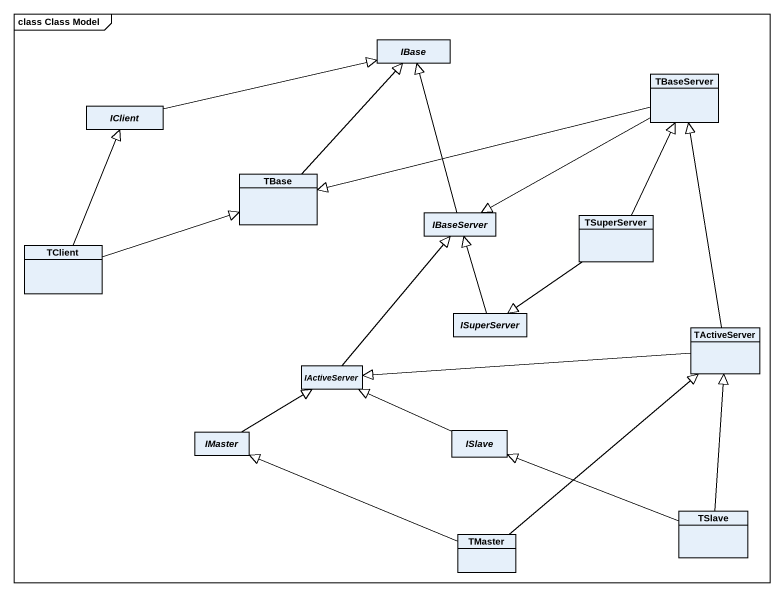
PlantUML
@startuml
mainframe class Class Model
hide circle
hide empty members
abstract class IBase
class TBaseServer
abstract class IClient
class TBase
abstract class IBaseServer
class TSuperServer
class TClient
abstract class ISuperServer
class TActiveServer
abstract class IActiveServer
abstract class IMaster
abstract class ISlave
class TMaster
class TSlave
TBaseServer -left-|> TBase
TBaseServer -left-|> IBaseServer
IClient -right-|> IBase
TBase -up-|> IBase
IBaseServer -up-|> IBase
TSuperServer -up-|> TBaseServer
TSuperServer --|> ISuperServer
TClient -up-|> IClient
TClient -right-|> TBase
ISuperServer -up-|> IBaseServer
TActiveServer -up-|> TBaseServer
TActiveServer -left-|> IActiveServer
IActiveServer -up-|> IBaseServer
IMaster -up-|> IActiveServer
ISlave -left-|> IActiveServer
TMaster -up-|> TActiveServer
TMaster -left-|> IMaster
TSlave -up-|> TActiveServer
TSlave -left-|> ISlave
@enduml
